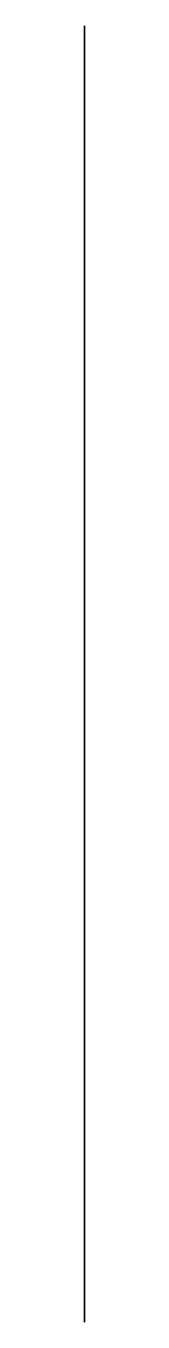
# Model space of a CAD drawing. Header units: millimetres. Extents: x 617245 to 617297, y 1315714 to 13158744.
import ezdxf

# ---------------------------------------------------------------- set-up
doc = ezdxf.new("R2010")
doc.units = ezdxf.units.MM

msp = doc.modelspace()

# ---------------------------------------------------------------- linework, layer by layer
for points in [[(617274.292, 1315721.683), (617276.98, 1315722.171), (617276.861, 1315723.583), (617278.781, 1315724.081), (617283.09, 1315725.034), (617284.938, 1315725.233), (617285.783, 1315725.53), (617287.298, 1315727.913), (617287.553, 1315728.782), (617288.51, 1315730.801), (617288.043, 1315732.114), (617289.885, 1315733.236), (617292.611, 1315721.205), (617296.806, 1315722.005), (617293.585, 1315736.58), (617292.188, 1315738.275), (617288.231, 1315742.771), (617285.369, 1315740.253), (617284.262, 1315741.421), (617282.403, 13158743.875), (617280.167, 1315746.332), (617279.172, 1315746.252), (617275.505, 1315745.752), (617273.583, 1315744.684), (617272.582, 1315743.621), (617270.46, 1315743.67), (617269.402, 1315743.605), (617268.148, 1315743.398), (617265.838, 1315742.367), (617265.259, 1315741.89), (617263.654, 1315741.19), (617262.924, 1315740.756), (617260.766, 1315738.877), (617259.179, 1315737.708), (617257.078, 1315736.437), (617255.871, 1315735.608), (617252.318, 1315733.513), (617250.087, 1315732.788), (617247.775, 1315730.759), (617245.57, 1315727.601), (617244.891, 1315725.958), (617244.755, 1315724.824), (617246.267, 1315722.466), (617248.897, 1315721.943), (617250.818, 1315721.669), (617263.076, 1315721.261), (617265.282, 1315721.154), (617266.083, 1315721.106)], [(617273.017, 1315728.783), (617275.395, 1315728.985), (617276.731, 1315730.808), (617281.302, 1315731.2), (617282.546, 1315731.803), (617282.358, 1315734.256), (617282.51, 1315736.331), (617284.496, 1315737.7), (617279.331, 1315738.776), (617275.782, 1315738.744), (617270.772, 1315736.94), (617265.312, 1315733.842), (617261.595, 1315731.316), (617254.84, 1315727.822), (617251.625, 1315725.888), (617263.441, 1315728.261)]]:
    msp.add_lwpolyline(points, close=True)
for points in [[(617274.292, 1315721.683), (617272.758, 1315713.504)], [(617289.885, 1315733.236), (617293.585, 1315736.58)]]:
    msp.add_lwpolyline(points)
msp.add_circle((617282.403, 13158743.875), 0.00000686)

doc.saveas('drawing.dxf')
